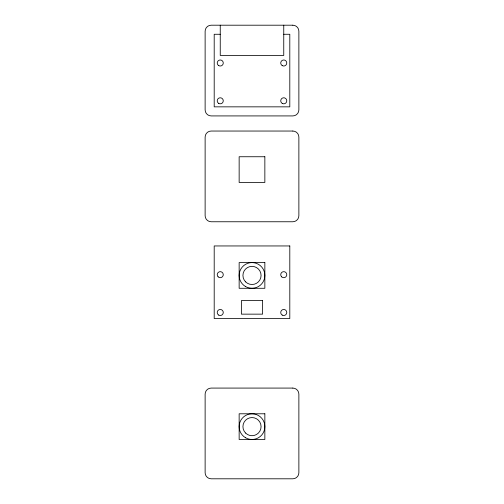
<?xml version="1.0" encoding="UTF-8"?>
<svg xmlns="http://www.w3.org/2000/svg" width="504" height="504" viewBox="0 0 504 504"><rect width="100%" height="100%" fill="white"/><g stroke="black" fill="none" stroke-linecap="round" stroke-linejoin="round"><path stroke-width="0.76" d="M220.248 34.272L214.2 34.272L214.2 106.848L289.8 106.848L289.8 34.272L283.752 34.272M283.752 25.2L283.752 55.44L220.248 55.44L220.248 25.2M292.824 25.2L211.176 25.2A6.048 6.048 0 0 0 205.128 31.248L205.128 109.872A6.048 6.048 0 0 0 211.176 115.92L292.824 115.92A6.048 6.048 0 0 0 298.872 109.872L298.872 31.248A6.048 6.048 0 0 0 292.824 25.2M292.824 131.04L211.176 131.04A6.048 6.048 0 0 0 205.128 137.088L205.128 215.712A6.048 6.048 0 0 0 211.176 221.76L292.824 221.76A6.048 6.048 0 0 0 298.872 215.712L298.872 137.088A6.048 6.048 0 0 0 292.824 131.04M264.852 156.744L239.148 156.744L239.148 182.448L264.852 182.448L264.852 156.744M289.8 245.952L214.2 245.952L214.2 318.528L289.8 318.528L289.8 245.952M264.852 262.584L239.148 262.584L239.148 288.288L264.852 288.288L264.852 262.584M262.584 300.541L241.416 300.541L241.416 314.149L262.584 314.149L262.584 300.541M292.824 388.08L211.176 388.08A6.048 6.048 0 0 0 205.128 394.128L205.128 472.752A6.048 6.048 0 0 0 211.176 478.8L292.824 478.8A6.048 6.048 0 0 0 298.872 472.752L298.872 394.128A6.048 6.048 0 0 0 292.824 388.08M264.852 413.784L239.148 413.784L239.148 439.488L264.852 439.488L264.852 413.784M245.574 286.568A12.852 12.852 0 0 0 264.852 275.436A12.852 12.852 0 0 0 245.574 264.304A12.852 12.852 0 0 0 245.574 286.568M245.587 281.849A9.072 9.072 0 0 0 260.763 277.786A9.072 9.072 0 0 0 249.65 266.673A9.072 9.072 0 0 0 245.587 281.849M218.736 315.101A3.024 3.024 0 0 0 223.272 312.48A3.024 3.024 0 0 0 218.736 309.859A3.024 3.024 0 0 0 218.736 315.101M282.24 315.101A3.024 3.024 0 0 0 286.776 312.48A3.024 3.024 0 0 0 282.24 309.859A3.024 3.024 0 0 0 282.24 315.101M281.616 276.816A3.024 3.024 0 0 0 286.675 275.461A3.024 3.024 0 0 0 282.971 271.757A3.024 3.024 0 0 0 281.616 276.816M218.112 276.816A3.024 3.024 0 0 0 223.171 275.461A3.024 3.024 0 0 0 219.467 271.757A3.024 3.024 0 0 0 218.112 276.816M282.24 103.421A3.024 3.024 0 0 0 286.776 100.8A3.024 3.024 0 0 0 282.24 98.179A3.024 3.024 0 0 0 282.24 103.421M282.24 65.621A3.024 3.024 0 0 0 286.776 63A3.024 3.024 0 0 0 282.24 60.379A3.024 3.024 0 0 0 282.24 65.621M218.736 103.421A3.024 3.024 0 0 0 223.272 100.8A3.024 3.024 0 0 0 218.736 98.179A3.024 3.024 0 0 0 218.736 103.421M218.736 65.621A3.024 3.024 0 0 0 223.272 63A3.024 3.024 0 0 0 218.736 60.379A3.024 3.024 0 0 0 218.736 65.621M245.574 437.768A12.852 12.852 0 0 0 264.852 426.636A12.852 12.852 0 0 0 245.574 415.504A12.852 12.852 0 0 0 245.574 437.768M245.587 433.049A9.072 9.072 0 0 0 260.763 428.986A9.072 9.072 0 0 0 249.65 417.873A9.072 9.072 0 0 0 245.587 433.049"/></g></svg>
